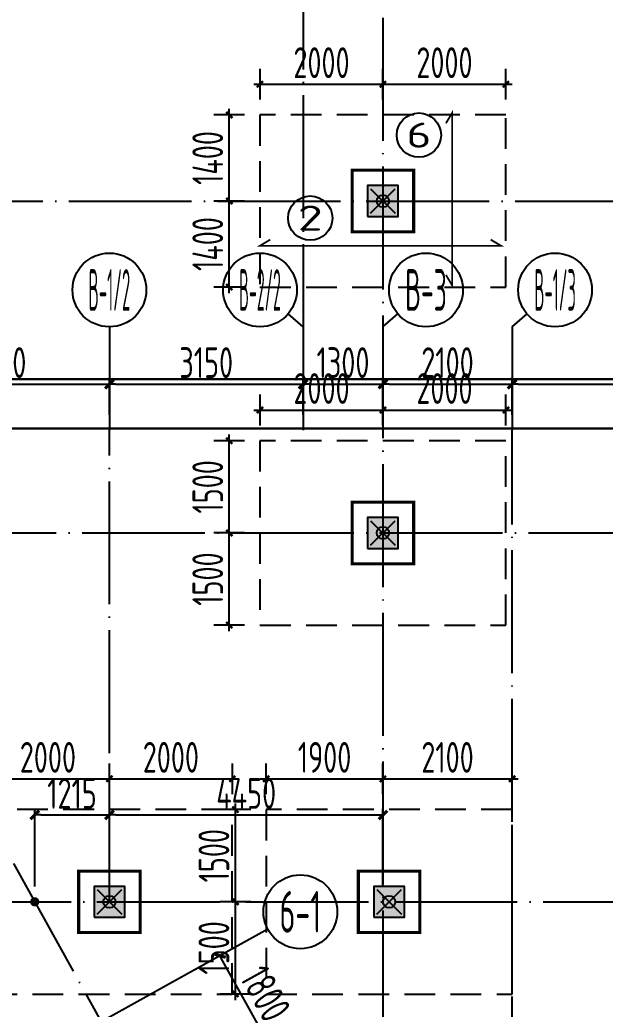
# Model space of a CAD drawing. Extents: x -57409 to 252654, y -8259 to 229119.
# Drawn here: x 57970 to 67493, y 116716 to 132811 of the extents above; entities that cross this region are included whole.
import ezdxf
from ezdxf.enums import TextEntityAlignment as Align

# ---------------------------------------------------------------- set-up
doc = ezdxf.new("R2010")
doc.units = 0
doc.header["$LTSCALE"] = 100
doc.header["$PDMODE"] = 35
doc.header["$PDSIZE"] = 200
doc.linetypes.add('DASHED', pattern=[0.75, 0.5, -0.25])
doc.linetypes.add('DOTE', pattern=[2.42, 2, -0.2, 0.02, -0.2])
doc.layers.get('0').update_dxf_attribs({"linetype": 'CONTINUOUS'})
doc.layers.get('Defpoints').update_dxf_attribs({"linetype": 'CONTINUOUS'})
for name, color, linetype in [('B-TEXT', 3, 'CONTINUOUS'), ('codim', 7, 'CONTINUOUS'), ('COLU', 7, 'CONTINUOUS'), ('CT', 2, 'CONTINUOUS'), ('dote', 253, 'DOTE'), ('h填实-柱墙', 254, 'CONTINUOUS'), ('Z-AXIS', 3, 'CONTINUOUS'), ('Z-TEXT', 2, 'CONTINUOUS'), ('z柱下板带', 140, 'CONTINUOUS'), ('板底钢筋', 24, 'CONTINUOUS')]:
    doc.layers.add(name, color=color, linetype=linetype)
doc.layers.add('重心计算', color=7, linetype='CONTINUOUS', plot=False)
doc.styles.add('_TCH_AXIS', font='tssdeng.shx', dxfattribs={"width": 0.7, "bigfont": 'tssdchn.shx'})
doc.styles.add('COMPLEX', font='tssdeng.shx', dxfattribs={"width": 0.7, "bigfont": 'tssdchn.shx'})
doc.styles.add('Jgcad-DIM', font='tssdeng.shx', dxfattribs={"width": 0.7, "bigfont": 'tssdchn.shx'})
doc.styles.add('TSSD_Dimension', font='tssdeng.shx', dxfattribs={"width": 0.7})
doc.dimstyles.new('TSSD_100_100$0', dxfattribs={"dimtxt": 300, "dimasz": 100, "dimexe": 100, "dimexo": 250, "dimgap": 100, "dimtad": 1, "dimdec": 0, "dimzin": 0, "dimdsep": 46, "dimtxsty": 'TSSD_Dimension', "dimblk": '_tsdbk', "dimblk1": '_tsdbk', "dimblk2": '_tsdbk', "dimsah": 1, "dimcen": 0, "dimdle": 100, "dimclrt": 7, "dimadec": 0, "dimazin": 0, "dimtfac": 1, "dimtdec": 0, "dimtix": 1, "dimtmove": 2, "dimatfit": 3, "dimldrblk": '_tsdbk', "dimfxl": 1, "dimtolj": 1, "dimtzin": 0, "dimarcsym": 0})

# ---------------------------------------------------------------- blocks, each defined once
blk = doc.blocks.new('_tsdbk')
blk.add_line((-1, 0), (0, 0))
at = {"const_width": 0.5}
blk.add_lwpolyline([(-0.7, -0.7), (0.7, 0.7)], dxfattribs=at)
blk = doc.blocks.new('*D184')
at = {"layer": 'Defpoints', "color": 0}
for p in [(61225, 117587), (60600, 117240), (61473, 115666)]:
    blk.add_point(p, dxfattribs=at)
at = {"layer": 'Z-AXIS', "color": 0, "lineweight": -2}
for p, q in [((60818, 117361), (61313, 117636)), ((62051, 116101), (61274, 117500)), ((61692, 115787), (62187, 116062))]:
    blk.add_line(p, q, dxfattribs=at)
at = {"layer": 'Z-AXIS', "color": 0, "lineweight": -2, "xscale": 100, "yscale": 100, "zscale": 100}
for p, rotation in [((61225, 117587), 119.0453740306261), ((62099, 116013), 299.0453740306261)]:
    blk.add_blockref('_tsdbk', p, dxfattribs=dict(at, rotation=rotation))
at = {"layer": 'Z-AXIS', "color": 7, "insert": (61968, 116970), "char_height": 500, "attachment_point": 5, "rotation": 299.0454, "style": 'TSSD_Dimension'}
blk.add_mtext('\\A1;1800', dxfattribs=at)
blk = doc.blocks.new('_AXISO')
blk.add_circle((0, 0), 0.5)
at = {"layer": 'B-TEXT', "style": 'COMPLEX', "width": 1.450893}
blk.add_attdef('A', text='', height=0.56, dxfattribs=at).set_placement((0.249375, -0.28), (0.749375, -0.28), align=Align.FIT)
blk = doc.blocks.new('*D191')
at = {"layer": 'Defpoints', "color": 0}
for p in [(59428, 119876), (58213, 118463), (59428, 118463)]:
    blk.add_point(p, dxfattribs=at)
at = {"layer": 'Z-AXIS', "color": 0, "lineweight": -2}
for p, q in [((58213, 118713), (58213, 119976)), ((59428, 118713), (59428, 119976)), ((58313, 119876), (59328, 119876))]:
    blk.add_line(p, q, dxfattribs=at)
at = {"layer": 'Z-AXIS', "color": 0, "lineweight": -2, "xscale": 100, "yscale": 100, "zscale": 100, "rotation": 180}
blk.add_blockref('_tsdbk', (58213, 119876), dxfattribs=at)
at = {"layer": 'Z-AXIS', "color": 0, "lineweight": -2, "xscale": 100, "yscale": 100, "zscale": 100}
blk.add_blockref('_tsdbk', (59428, 119876), dxfattribs=at)
at = {"layer": 'Z-AXIS', "color": 7, "insert": (58820, 120226), "char_height": 500, "attachment_point": 5, "style": 'TSSD_Dimension'}
blk.add_mtext('\\A1;1215', dxfattribs=at)
blk = doc.blocks.new('*D192')
at = {"layer": 'Defpoints', "color": 0}
for p in [(63878, 119876), (59428, 118463), (63878, 118463)]:
    blk.add_point(p, dxfattribs=at)
at = {"layer": 'Z-AXIS', "color": 0, "lineweight": -2}
for p, q in [((59428, 118713), (59428, 119976)), ((63878, 118713), (63878, 119976)), ((59528, 119876), (63778, 119876))]:
    blk.add_line(p, q, dxfattribs=at)
at = {"layer": 'Z-AXIS', "color": 0, "lineweight": -2, "xscale": 100, "yscale": 100, "zscale": 100, "rotation": 180}
blk.add_blockref('_tsdbk', (59428, 119876), dxfattribs=at)
at = {"layer": 'Z-AXIS', "color": 0, "lineweight": -2, "xscale": 100, "yscale": 100, "zscale": 100}
blk.add_blockref('_tsdbk', (63878, 119876), dxfattribs=at)
at = {"layer": 'Z-AXIS', "color": 7, "insert": (61653, 120226), "char_height": 500, "attachment_point": 5, "style": 'TSSD_Dimension'}
blk.add_mtext('\\A1;4450', dxfattribs=at)
blk = doc.blocks.new('*D194')
at = {"layer": 'Defpoints', "color": 0}
for p in [(59428, 126884), (55778, 126133), (59428, 126133)]:
    blk.add_point(p, dxfattribs=at)
at = {"layer": 'Z-AXIS', "color": 0, "lineweight": -2}
for p, q in [((55778, 126383), (55778, 126984)), ((55878, 126884), (59328, 126884)), ((59428, 126383), (59428, 126984))]:
    blk.add_line(p, q, dxfattribs=at)
at = {"layer": 'Z-AXIS', "color": 0, "lineweight": -2, "xscale": 100, "yscale": 100, "zscale": 100, "rotation": 180}
blk.add_blockref('_tsdbk', (55778, 126884), dxfattribs=at)
at = {"layer": 'Z-AXIS', "color": 0, "lineweight": -2, "xscale": 100, "yscale": 100, "zscale": 100}
blk.add_blockref('_tsdbk', (59428, 126884), dxfattribs=at)
at = {"layer": 'Z-AXIS', "color": 7, "insert": (57603, 127234), "char_height": 500, "attachment_point": 5, "style": 'TSSD_Dimension'}
blk.add_mtext('\\A1;3650', dxfattribs=at)
blk = doc.blocks.new('*D195')
at = {"layer": 'Defpoints', "color": 0}
for p in [(62578, 126884), (59428, 126133), (62578, 126133)]:
    blk.add_point(p, dxfattribs=at)
at = {"layer": 'Z-AXIS', "color": 0, "lineweight": -2}
for p, q in [((59428, 126383), (59428, 126984)), ((59528, 126884), (62478, 126884)), ((62578, 126383), (62578, 126984))]:
    blk.add_line(p, q, dxfattribs=at)
at = {"layer": 'Z-AXIS', "color": 0, "lineweight": -2, "xscale": 100, "yscale": 100, "zscale": 100, "rotation": 180}
blk.add_blockref('_tsdbk', (59428, 126884), dxfattribs=at)
at = {"layer": 'Z-AXIS', "color": 0, "lineweight": -2, "xscale": 100, "yscale": 100, "zscale": 100}
blk.add_blockref('_tsdbk', (62578, 126884), dxfattribs=at)
at = {"layer": 'Z-AXIS', "color": 7, "insert": (61003, 127234), "char_height": 500, "attachment_point": 5, "style": 'TSSD_Dimension'}
blk.add_mtext('\\A1;3150', dxfattribs=at)
blk = doc.blocks.new('*D196')
at = {"layer": 'Defpoints', "color": 0}
for p in [(63878, 126884), (62578, 126133), (63878, 126133)]:
    blk.add_point(p, dxfattribs=at)
at = {"layer": 'Z-AXIS', "color": 0, "lineweight": -2}
for p, q in [((62578, 126383), (62578, 126984)), ((62678, 126884), (63778, 126884)), ((63878, 126383), (63878, 126984))]:
    blk.add_line(p, q, dxfattribs=at)
at = {"layer": 'Z-AXIS', "color": 0, "lineweight": -2, "xscale": 100, "yscale": 100, "zscale": 100, "rotation": 180}
blk.add_blockref('_tsdbk', (62578, 126884), dxfattribs=at)
at = {"layer": 'Z-AXIS', "color": 0, "lineweight": -2, "xscale": 100, "yscale": 100, "zscale": 100}
blk.add_blockref('_tsdbk', (63878, 126884), dxfattribs=at)
at = {"layer": 'Z-AXIS', "color": 7, "insert": (63228, 127234), "char_height": 500, "attachment_point": 5, "style": 'TSSD_Dimension'}
blk.add_mtext('\\A1;1300', dxfattribs=at)
blk = doc.blocks.new('*D197')
at = {"layer": 'Defpoints', "color": 0}
for p in [(71978, 126884), (65978, 126133), (71978, 126133)]:
    blk.add_point(p, dxfattribs=at)
at = {"layer": 'Z-AXIS', "color": 0, "lineweight": -2}
for p, q in [((65978, 126383), (65978, 126984)), ((66078, 126884), (71878, 126884)), ((71978, 126383), (71978, 126984))]:
    blk.add_line(p, q, dxfattribs=at)
at = {"layer": 'Z-AXIS', "color": 0, "lineweight": -2, "xscale": 100, "yscale": 100, "zscale": 100, "rotation": 180}
blk.add_blockref('_tsdbk', (65978, 126884), dxfattribs=at)
at = {"layer": 'Z-AXIS', "color": 0, "lineweight": -2, "xscale": 100, "yscale": 100, "zscale": 100}
blk.add_blockref('_tsdbk', (71978, 126884), dxfattribs=at)
at = {"layer": 'Z-AXIS', "color": 7, "insert": (68978, 127234), "char_height": 500, "attachment_point": 5, "style": 'TSSD_Dimension'}
blk.add_mtext('\\A1;6000', dxfattribs=at)
blk = doc.blocks.new('*D209')
at = {"layer": 'Defpoints', "color": 0}
for p in [(65978, 126884), (63878, 126133), (65978, 126133)]:
    blk.add_point(p, dxfattribs=at)
at = {"layer": 'Z-AXIS', "color": 0, "lineweight": -2}
for p, q in [((63878, 126383), (63878, 126984)), ((63978, 126884), (65878, 126884)), ((65978, 126383), (65978, 126984))]:
    blk.add_line(p, q, dxfattribs=at)
at = {"layer": 'Z-AXIS', "color": 0, "lineweight": -2, "xscale": 100, "yscale": 100, "zscale": 100, "rotation": 180}
blk.add_blockref('_tsdbk', (63878, 126884), dxfattribs=at)
at = {"layer": 'Z-AXIS', "color": 0, "lineweight": -2, "xscale": 100, "yscale": 100, "zscale": 100}
blk.add_blockref('_tsdbk', (65978, 126884), dxfattribs=at)
at = {"layer": 'Z-AXIS', "color": 7, "insert": (64928, 127234), "char_height": 500, "attachment_point": 5, "style": 'TSSD_Dimension'}
blk.add_mtext('\\A1;2100', dxfattribs=at)
blk = doc.blocks.new('_ArchTick')
at = {"color": 0, "linetype": 'ByBlock', "const_width": 0.4}
blk.add_lwpolyline([(-0.5, -0.5), (0.5, 0.5)], dxfattribs=at)
blk = doc.blocks.new('*D1869')
at = {"layer": 'codim', "color": 7, "lineweight": -2}
for p, q in [((57428, 120213), (57428, 120713)), ((59428, 120213), (59428, 120713))]:
    blk.add_line(p, q, dxfattribs=at)
at = {"layer": 'codim', "color": 0, "lineweight": -2}
blk.add_line((57328, 120463), (59528, 120463), dxfattribs=at)
at = {"layer": 'Defpoints', "color": 0}
for p in [(59428, 120463), (57428, 119963), (59428, 119963)]:
    blk.add_point(p, dxfattribs=at)
at = {"layer": 'codim', "color": 0, "lineweight": -2, "xscale": 100, "yscale": 100, "zscale": 100, "rotation": 180}
blk.add_blockref('_ArchTick', (57428, 120463), dxfattribs=at)
at = {"layer": 'codim', "color": 0, "lineweight": -2, "xscale": 100, "yscale": 100, "zscale": 100}
blk.add_blockref('_ArchTick', (59428, 120463), dxfattribs=at)
at = {"layer": 'codim', "color": 1, "insert": (58428, 120813), "char_height": 500, "attachment_point": 5, "style": 'Jgcad-DIM'}
blk.add_mtext('\\A1;2000', dxfattribs=at)
blk = doc.blocks.new('*D1870')
at = {"layer": 'codim', "color": 7, "lineweight": -2}
for p, q in [((61728, 118463), (61228, 118463)), ((61728, 116963), (61228, 116963))]:
    blk.add_line(p, q, dxfattribs=at)
at = {"layer": 'codim', "color": 0, "lineweight": -2}
blk.add_line((61478, 116863), (61478, 118563), dxfattribs=at)
at = {"layer": 'Defpoints', "color": 0}
for p in [(61478, 118463), (61978, 118463), (61978, 116963)]:
    blk.add_point(p, dxfattribs=at)
at = {"layer": 'codim', "color": 0, "lineweight": -2, "xscale": 100, "yscale": 100, "zscale": 100}
for p, rotation in [((61478, 118463), 90), ((61478, 116963), 270)]:
    blk.add_blockref('_ArchTick', p, dxfattribs=dict(at, rotation=rotation))
at = {"layer": 'codim', "color": 1, "insert": (61128, 117713), "char_height": 500, "attachment_point": 5, "rotation": 90, "style": 'Jgcad-DIM'}
blk.add_mtext('\\A1;1500', dxfattribs=at)
blk = doc.blocks.new('*D1871')
at = {"layer": 'codim', "color": 7, "lineweight": -2}
for p, q in [((61728, 119963), (61228, 119963)), ((61728, 118463), (61228, 118463))]:
    blk.add_line(p, q, dxfattribs=at)
at = {"layer": 'codim', "color": 0, "lineweight": -2}
blk.add_line((61478, 118363), (61478, 120063), dxfattribs=at)
at = {"layer": 'Defpoints', "color": 0}
for p in [(61478, 119963), (61978, 119963), (61978, 118463)]:
    blk.add_point(p, dxfattribs=at)
at = {"layer": 'codim', "color": 0, "lineweight": -2, "xscale": 100, "yscale": 100, "zscale": 100}
for p, rotation in [((61478, 119963), 90), ((61478, 118463), 270)]:
    blk.add_blockref('_ArchTick', p, dxfattribs=dict(at, rotation=rotation))
at = {"layer": 'codim', "color": 1, "insert": (61128, 119213), "char_height": 500, "attachment_point": 5, "rotation": 90, "style": 'Jgcad-DIM'}
blk.add_mtext('\\A1;1500', dxfattribs=at)
blk = doc.blocks.new('*D1853')
at = {"layer": 'codim', "color": 7, "lineweight": -2}
for p, q in [((61978, 120213), (61978, 120713)), ((63878, 120213), (63878, 120713))]:
    blk.add_line(p, q, dxfattribs=at)
at = {"layer": 'codim', "color": 0, "lineweight": -2}
blk.add_line((61878, 120463), (63978, 120463), dxfattribs=at)
at = {"layer": 'Defpoints', "color": 0}
for p in [(63878, 120463), (61978, 119963), (63878, 119963)]:
    blk.add_point(p, dxfattribs=at)
at = {"layer": 'codim', "color": 0, "lineweight": -2, "xscale": 100, "yscale": 100, "zscale": 100, "rotation": 180}
blk.add_blockref('_ArchTick', (61978, 120463), dxfattribs=at)
at = {"layer": 'codim', "color": 0, "lineweight": -2, "xscale": 100, "yscale": 100, "zscale": 100}
blk.add_blockref('_ArchTick', (63878, 120463), dxfattribs=at)
at = {"layer": 'codim', "color": 1, "insert": (62928, 120813), "char_height": 500, "attachment_point": 5, "style": 'Jgcad-DIM'}
blk.add_mtext('\\A1;1900', dxfattribs=at)
blk = doc.blocks.new('*D1854')
at = {"layer": 'codim', "color": 7, "lineweight": -2}
for p, q in [((63878, 120213), (63878, 120713)), ((65978, 120213), (65978, 120713))]:
    blk.add_line(p, q, dxfattribs=at)
at = {"layer": 'codim', "color": 0, "lineweight": -2}
blk.add_line((63778, 120463), (66078, 120463), dxfattribs=at)
at = {"layer": 'Defpoints', "color": 0}
for p in [(65978, 120463), (63878, 119963), (65978, 119963)]:
    blk.add_point(p, dxfattribs=at)
at = {"layer": 'codim', "color": 0, "lineweight": -2, "xscale": 100, "yscale": 100, "zscale": 100, "rotation": 180}
blk.add_blockref('_ArchTick', (63878, 120463), dxfattribs=at)
at = {"layer": 'codim', "color": 0, "lineweight": -2, "xscale": 100, "yscale": 100, "zscale": 100}
blk.add_blockref('_ArchTick', (65978, 120463), dxfattribs=at)
at = {"layer": 'codim', "color": 1, "insert": (64928, 120813), "char_height": 500, "attachment_point": 5, "style": 'Jgcad-DIM'}
blk.add_mtext('\\A1;2100', dxfattribs=at)
blk = doc.blocks.new('*D1777')
at = {"layer": 'codim', "color": 0, "lineweight": -2}
blk.add_line((61378, 128363), (61378, 129963), dxfattribs=at)
at = {"layer": 'codim', "color": 7, "lineweight": -2}
for p, q in [((61628, 129863), (61128, 129863)), ((61628, 128463), (61128, 128463))]:
    blk.add_line(p, q, dxfattribs=at)
at = {"layer": 'Defpoints', "color": 0}
for p in [(61378, 129863), (61878, 129863), (61878, 128463)]:
    blk.add_point(p, dxfattribs=at)
at = {"layer": 'codim', "color": 0, "lineweight": -2, "xscale": 100, "yscale": 100, "zscale": 100}
for p, rotation in [((61378, 129863), 90), ((61378, 128463), 270)]:
    blk.add_blockref('_ArchTick', p, dxfattribs=dict(at, rotation=rotation))
at = {"layer": 'codim', "color": 1, "insert": (61028, 129163), "char_height": 500, "attachment_point": 5, "rotation": 90, "style": 'Jgcad-DIM'}
blk.add_mtext('\\A1;1400', dxfattribs=at)
blk = doc.blocks.new('*D1778')
at = {"layer": 'codim', "color": 0, "lineweight": -2}
blk.add_line((61378, 129763), (61378, 131363), dxfattribs=at)
at = {"layer": 'codim', "color": 7, "lineweight": -2}
for p, q in [((61628, 131263), (61128, 131263)), ((61628, 129863), (61128, 129863))]:
    blk.add_line(p, q, dxfattribs=at)
at = {"layer": 'Defpoints', "color": 0}
for p in [(61378, 131263), (61878, 131263), (61878, 129863)]:
    blk.add_point(p, dxfattribs=at)
at = {"layer": 'codim', "color": 0, "lineweight": -2, "xscale": 100, "yscale": 100, "zscale": 100}
for p, rotation in [((61378, 131263), 90), ((61378, 129863), 270)]:
    blk.add_blockref('_ArchTick', p, dxfattribs=dict(at, rotation=rotation))
at = {"layer": 'codim', "color": 1, "insert": (61028, 130563), "char_height": 500, "attachment_point": 5, "rotation": 90, "style": 'Jgcad-DIM'}
blk.add_mtext('\\A1;1400', dxfattribs=at)
blk = doc.blocks.new('*D1779')
at = {"layer": 'codim', "color": 7, "lineweight": -2}
for p, q in [((61878, 131513), (61878, 132013)), ((63878, 131513), (63878, 132013))]:
    blk.add_line(p, q, dxfattribs=at)
at = {"layer": 'codim', "color": 0, "lineweight": -2}
blk.add_line((61778, 131763), (63978, 131763), dxfattribs=at)
at = {"layer": 'Defpoints', "color": 0}
for p in [(63878, 131763), (61878, 131263), (63878, 131263)]:
    blk.add_point(p, dxfattribs=at)
at = {"layer": 'codim', "color": 0, "lineweight": -2, "xscale": 100, "yscale": 100, "zscale": 100, "rotation": 180}
blk.add_blockref('_ArchTick', (61878, 131763), dxfattribs=at)
at = {"layer": 'codim', "color": 0, "lineweight": -2, "xscale": 100, "yscale": 100, "zscale": 100}
blk.add_blockref('_ArchTick', (63878, 131763), dxfattribs=at)
at = {"layer": 'codim', "color": 1, "insert": (62878, 132113), "char_height": 500, "attachment_point": 5, "style": 'Jgcad-DIM'}
blk.add_mtext('\\A1;2000', dxfattribs=at)
blk = doc.blocks.new('*D1780')
at = {"layer": 'codim', "color": 7, "lineweight": -2}
for p, q in [((63878, 131513), (63878, 132013)), ((65878, 131513), (65878, 132013))]:
    blk.add_line(p, q, dxfattribs=at)
at = {"layer": 'codim', "color": 0, "lineweight": -2}
blk.add_line((63778, 131763), (65978, 131763), dxfattribs=at)
at = {"layer": 'Defpoints', "color": 0}
for p in [(65878, 131763), (63878, 131263), (65878, 131263)]:
    blk.add_point(p, dxfattribs=at)
at = {"layer": 'codim', "color": 0, "lineweight": -2, "xscale": 100, "yscale": 100, "zscale": 100, "rotation": 180}
blk.add_blockref('_ArchTick', (63878, 131763), dxfattribs=at)
at = {"layer": 'codim', "color": 0, "lineweight": -2, "xscale": 100, "yscale": 100, "zscale": 100}
blk.add_blockref('_ArchTick', (65878, 131763), dxfattribs=at)
at = {"layer": 'codim', "color": 1, "insert": (64878, 132113), "char_height": 500, "attachment_point": 5, "style": 'Jgcad-DIM'}
blk.add_mtext('\\A1;2000', dxfattribs=at)
blk = doc.blocks.new('*D1802')
at = {"layer": 'codim', "color": 7, "lineweight": -2}
for p, q in [((61628, 124463), (61128, 124463)), ((61628, 122963), (61128, 122963))]:
    blk.add_line(p, q, dxfattribs=at)
at = {"layer": 'codim', "color": 0, "lineweight": -2}
blk.add_line((61378, 122863), (61378, 124563), dxfattribs=at)
at = {"layer": 'Defpoints', "color": 0}
for p in [(61378, 124463), (61878, 124463), (61878, 122963)]:
    blk.add_point(p, dxfattribs=at)
at = {"layer": 'codim', "color": 0, "lineweight": -2, "xscale": 100, "yscale": 100, "zscale": 100}
for p, rotation in [((61378, 124463), 90), ((61378, 122963), 270)]:
    blk.add_blockref('_ArchTick', p, dxfattribs=dict(at, rotation=rotation))
at = {"layer": 'codim', "color": 1, "insert": (61028, 123713), "char_height": 500, "attachment_point": 5, "rotation": 90, "style": 'Jgcad-DIM'}
blk.add_mtext('\\A1;1500', dxfattribs=at)
blk = doc.blocks.new('*D1605')
at = {"layer": 'codim', "color": 0, "lineweight": -2}
blk.add_line((61378, 124363), (61378, 126063), dxfattribs=at)
at = {"layer": 'codim', "color": 7, "lineweight": -2}
for p, q in [((61628, 125963), (61128, 125963)), ((61628, 124463), (61128, 124463))]:
    blk.add_line(p, q, dxfattribs=at)
at = {"layer": 'Defpoints', "color": 0}
for p in [(61378, 125963), (61878, 125963), (61878, 124463)]:
    blk.add_point(p, dxfattribs=at)
at = {"layer": 'codim', "color": 0, "lineweight": -2, "xscale": 100, "yscale": 100, "zscale": 100}
for p, rotation in [((61378, 125963), 90), ((61378, 124463), 270)]:
    blk.add_blockref('_ArchTick', p, dxfattribs=dict(at, rotation=rotation))
at = {"layer": 'codim', "color": 1, "insert": (61028, 125213), "char_height": 500, "attachment_point": 5, "rotation": 90, "style": 'Jgcad-DIM'}
blk.add_mtext('\\A1;1500', dxfattribs=at)
blk = doc.blocks.new('*D1606')
at = {"layer": 'codim', "color": 7, "lineweight": -2}
for p, q in [((61878, 126213), (61878, 126713)), ((63878, 126213), (63878, 126713))]:
    blk.add_line(p, q, dxfattribs=at)
at = {"layer": 'codim', "color": 0, "lineweight": -2}
blk.add_line((61778, 126463), (63978, 126463), dxfattribs=at)
at = {"layer": 'Defpoints', "color": 0}
for p in [(63878, 126463), (61878, 125963), (63878, 125963)]:
    blk.add_point(p, dxfattribs=at)
at = {"layer": 'codim', "color": 0, "lineweight": -2, "xscale": 100, "yscale": 100, "zscale": 100, "rotation": 180}
blk.add_blockref('_ArchTick', (61878, 126463), dxfattribs=at)
at = {"layer": 'codim', "color": 0, "lineweight": -2, "xscale": 100, "yscale": 100, "zscale": 100}
blk.add_blockref('_ArchTick', (63878, 126463), dxfattribs=at)
at = {"layer": 'codim', "color": 1, "insert": (62878, 126813), "char_height": 500, "attachment_point": 5, "style": 'Jgcad-DIM'}
blk.add_mtext('\\A1;2000', dxfattribs=at)
blk = doc.blocks.new('*D1607')
at = {"layer": 'codim', "color": 7, "lineweight": -2}
for p, q in [((63878, 126213), (63878, 126713)), ((65878, 126213), (65878, 126713))]:
    blk.add_line(p, q, dxfattribs=at)
at = {"layer": 'codim', "color": 0, "lineweight": -2}
blk.add_line((63778, 126463), (65978, 126463), dxfattribs=at)
at = {"layer": 'Defpoints', "color": 0}
for p in [(65878, 126463), (63878, 125963), (65878, 125963)]:
    blk.add_point(p, dxfattribs=at)
at = {"layer": 'codim', "color": 0, "lineweight": -2, "xscale": 100, "yscale": 100, "zscale": 100, "rotation": 180}
blk.add_blockref('_ArchTick', (63878, 126463), dxfattribs=at)
at = {"layer": 'codim', "color": 0, "lineweight": -2, "xscale": 100, "yscale": 100, "zscale": 100}
blk.add_blockref('_ArchTick', (65878, 126463), dxfattribs=at)
at = {"layer": 'codim', "color": 1, "insert": (64878, 126813), "char_height": 500, "attachment_point": 5, "style": 'Jgcad-DIM'}
blk.add_mtext('\\A1;2000', dxfattribs=at)
blk = doc.blocks.new('*D449')
at = {"layer": 'codim', "color": 7, "lineweight": -2}
for p, q in [((59428, 120213), (59428, 120713)), ((61428, 120213), (61428, 120713))]:
    blk.add_line(p, q, dxfattribs=at)
at = {"layer": 'codim', "color": 0, "lineweight": -2}
blk.add_line((59328, 120463), (61528, 120463), dxfattribs=at)
at = {"layer": 'Defpoints', "color": 0}
for p in [(61428, 120463), (59428, 119963), (61428, 119963)]:
    blk.add_point(p, dxfattribs=at)
at = {"layer": 'codim', "color": 0, "lineweight": -2, "xscale": 100, "yscale": 100, "zscale": 100, "rotation": 180}
blk.add_blockref('_ArchTick', (59428, 120463), dxfattribs=at)
at = {"layer": 'codim', "color": 0, "lineweight": -2, "xscale": 100, "yscale": 100, "zscale": 100}
blk.add_blockref('_ArchTick', (61428, 120463), dxfattribs=at)
at = {"layer": 'codim', "color": 1, "insert": (60428, 120813), "char_height": 500, "attachment_point": 5, "style": 'Jgcad-DIM'}
blk.add_mtext('\\A1;2000', dxfattribs=at)
blk = doc.blocks.new('后浇带现场')
at = {"color": 6, "lineweight": 30}
for points in [[(662200, 674230), (718557, 674230), (718557, 624270), (707583, 624270), (707286, 620897), (700215, 616964), (698139, 620873), (664797, 619534)], [(662200, 673430), (717757, 673430), (717757, 625070), (706851, 625070), (706526, 621390), (700538, 618060), (698609, 621692), (664765, 620333)]]:
    blk.add_lwpolyline(points, dxfattribs=at)

msp = doc.modelspace()

# ---------------------------------------------------------------- hatches: boundary and pattern name
at = {"layer": 'h填实-柱墙'}
for points in [[(63627.6, 129612.7), (64127.6, 129612.7), (64127.6, 130112.7), (63627.6, 130112.7)], [(63627.6, 124212.7), (64127.6, 124212.7), (64127.6, 124712.7), (63627.6, 124712.7)], [(59177.6, 118212.7), (59677.6, 118212.7), (59677.6, 118712.7), (59177.6, 118712.7)], [(63727.6, 118212.7), (64227.6, 118212.7), (64227.6, 118712.7), (63727.6, 118712.7)]]:
    msp.add_hatch(color=256, dxfattribs=at).paths.add_polyline_path(points)

# ---------------------------------------------------------------- linework, layer by layer
at = {"layer": 'COLU'}
for points in [[(63627.6, 129612.7), (64127.6, 129612.7), (64127.6, 130112.7), (63627.6, 130112.7)], [(63627.6, 124212.7), (64127.6, 124212.7), (64127.6, 124712.7), (63627.6, 124712.7)], [(59177.6, 118212.7), (59677.6, 118212.7), (59677.6, 118712.7), (59177.6, 118712.7)], [(63727.6, 118212.7), (64227.6, 118212.7), (64227.6, 118712.7), (63727.6, 118712.7)]]:
    msp.add_lwpolyline(points, close=True, dxfattribs=at)
at = {"layer": 'CT', "const_width": 50}
for points in [[(63377.6, 129362.7), (64377.6, 129362.7), (64377.6, 130362.7), (63377.6, 130362.7)], [(63377.6, 123962.7), (64377.6, 123962.7), (64377.6, 124962.7), (63377.6, 124962.7)], [(58927.6, 117962.7), (59927.6, 117962.7), (59927.6, 118962.7), (58927.6, 118962.7)], [(63477.6, 117962.7), (64477.6, 117962.7), (64477.6, 118962.7), (63477.6, 118962.7)]]:
    msp.add_lwpolyline(points, close=True, dxfattribs=at)
at = {"layer": 'dote', "ltscale": 10}
for p, q in [((62577.6, 141262.7), (62577.6, 126132.6)), ((63877.6, 135262.7), (63877.6, 113062.7)), ((46665.7, 129862.7), (160983.1, 129862.7)), ((59427.6, 118462.7), (59427.6, 126132.6)), ((65977.6, 107662.7), (65977.6, 126132.6)), ((46882.5, 124462.7), (160066.8, 124462.7)), ((57866.9, 119085.7), (78541.7, 81856.9, 0)), ((47123.4, 118462.7), (148777.6, 118462.7)), ((60599.5, 117239.6), (44279.8, 108163.3))]:
    msp.add_line(p, q, dxfattribs=at)
at = {"layer": 'Z-AXIS'}
for p, q in [((62577.6, 127816.1), (62333.2, 128025.6)), ((63877.6, 127816.1), (64122.1, 128025.6)), ((65977.6, 127816.1), (66222.1, 128025.6)), ((59427.6, 127816.1), (59427.6, 126132.6)), ((62577.6, 127816.1), (62577.6, 126132.6)), ((63877.6, 127816.1), (63877.6, 126132.6)), ((65977.6, 127816.1), (65977.6, 126132.6)), ((62003.5, 118019.3), (60599.5, 117239.6))]:
    msp.add_line(p, q, dxfattribs=at)
at = {"layer": 'Z-AXIS', "const_width": 75}
msp.add_lwpolyline([(58178.1, 118476.7, 1), (58247.6, 118448.7, 1)], format="xyb", close=True, dxfattribs=at)
at = {"layer": 'z柱下板带', "color": 181, "linetype": 'DASHED', "ltscale": 10}
msp.add_lwpolyline([(61877.6, 128462.7), (65877.6, 128462.7), (65877.6, 131262.7), (61877.6, 131262.7)], close=True, dxfattribs=at)
at = {"layer": 'z柱下板带', "linetype": 'DASHED', "ltscale": 10}
for points in [[(61877.6, 122962.7), (65877.6, 122962.7), (65877.6, 125962.7), (61877.6, 125962.7)], [(57427.6, 116962.7), (61427.6, 116962.7), (61427.6, 119962.7), (57427.6, 119962.7)], [(61977.6, 116962.7), (65977.6, 116962.7), (65977.6, 119962.7), (61977.6, 119962.7)]]:
    msp.add_lwpolyline(points, close=True, dxfattribs=at)
at = {"layer": '板底钢筋', "const_width": 30}
for points in [[(64902.3, 128660), (65002.3, 128493.3), (65002.3, 131294.6), (64902.3, 131127.9)], [(62044.3, 129235.1), (61877.6, 129135.1), (65796.7, 129135.1), (65630.1, 129235.1)]]:
    msp.add_lwpolyline(points, dxfattribs=at)
at = {"layer": '重心计算', "color": 5}
for p in [(63877.6, 129862.7), (63877.6, 129862.7), (63877.6, 124462.7), (63877.6, 124462.7), (59427.6, 118462.7), (59427.6, 118462.7), (63977.6, 118462.7), (63977.6, 118462.7)]:
    msp.add_point(p, dxfattribs=at)

# ---------------------------------------------------------------- block references
at = {"color": 3, "lineweight": 30}
msp.add_blockref('后浇带现场', (-627579.1, -547267.4), dxfattribs=at)
at = {"layer": 'Z-AXIS'}
ref = msp.add_blockref('_AXISO', (59427.6, 128416.1), dxfattribs=dict(at, xscale=1199.999999999998, yscale=1200, zscale=1200, rotation=359.9996457873846))
ref.add_attrib('A', 'B-1/2', dxfattribs={"color": 7, "height": 678.82, "rotation": 359.99965, "style": '_TCH_AXIS', "width": 0.257426}).set_placement((59088.2, 128076.7), (59767.1, 128076.7), align=Align.FIT)
ref = msp.add_blockref('_AXISO', (61877.6, 128416.1), dxfattribs=dict(at, xscale=1199.999999999998, yscale=1200, zscale=1200, rotation=359.9996457873846))
ref.add_attrib('A', 'B-2/2', dxfattribs={"color": 7, "height": 678.82, "rotation": 359.99965, "style": '_TCH_AXIS', "width": 0.257426}).set_placement((61538.2, 128076.7), (62217.1, 128076.7), align=Align.FIT)
ref = msp.add_blockref('_AXISO', (64577.6, 128416.1), dxfattribs=dict(at, xscale=1199.999999999998, yscale=1200, zscale=1200, rotation=359.9996457873846))
ref.add_attrib('A', 'B-3', dxfattribs={"color": 7, "height": 678.82, "rotation": 359.99965, "style": '_TCH_AXIS', "width": 0.42623}).set_placement((64238.2, 128076.7), (64917.1, 128076.7), align=Align.FIT)
ref = msp.add_blockref('_AXISO', (66677.6, 128416.1), dxfattribs=dict(at, xscale=1199.999999999998, yscale=1200, zscale=1200, rotation=359.9996457873846))
ref.add_attrib('A', 'B-1/3', dxfattribs={"color": 7, "height": 678.82, "rotation": 359.99965, "style": '_TCH_AXIS', "width": 0.257426}).set_placement((66338.2, 128076.7), (67017.1, 128076.7), align=Align.FIT)
ref = msp.add_blockref('_AXISO', (62533.7, 118300.5), dxfattribs=dict(at, xscale=1199.999999999998, yscale=1200, zscale=1200, rotation=359.9996457873818))
ref.add_attrib('A', '6-1', dxfattribs={"color": 7, "height": 678.82, "rotation": 359.99965, "style": '_TCH_AXIS', "width": 0.472727}).set_placement((62194.3, 117961.1), (62873.1, 117961.1), align=Align.FIT)
at = {"layer": 'Z-TEXT'}
ref = msp.add_blockref('_AXISO', (64462.5, 130935.2), dxfattribs=dict(at, xscale=720.0000000000074, yscale=720, zscale=720, rotation=359.9996457873825))
ref.add_attrib('A', '6', dxfattribs={"layer": 'Z-AXIS', "color": 7, "height": 407.3, "rotation": 359.99965, "style": '_TCH_AXIS', "width": 2}).set_placement((64258.9, 130731.6), (64666.2, 130731.6), align=Align.FIT)
ref = msp.add_blockref('_AXISO', (62695.6, 129585.4), dxfattribs=dict(at, xscale=720.0000000000074, yscale=720, zscale=720, rotation=359.9996457873825))
ref.add_attrib('A', '2', dxfattribs={"layer": 'Z-AXIS', "color": 7, "height": 407.3, "rotation": 359.99965, "style": '_TCH_AXIS', "width": 1.857143}).set_placement((62491.9, 129381.8), (62899.2, 129381.8), align=Align.FIT)

# ---------------------------------------------------------------- dimensions: what is measured, and where the dimension line sits
at = {"layer": 'codim'}
for base, p1, p2, picture, middle in [((63877.6, 131762.7), (61877.6, 131262.7), (63877.6, 131262.7), '*D1779', (62877.6, 132112.7)), ((65877.6, 131762.7), (63877.6, 131262.7), (65877.6, 131262.7), '*D1780', (64877.6, 132112.7)), ((63877.6, 126462.7), (61877.6, 125962.7), (63877.6, 125962.7), '*D1606', (62877.6, 126812.7)), ((65877.6, 126462.7), (63877.6, 125962.7), (65877.6, 125962.7), '*D1607', (64877.6, 126812.7)), ((59427.9, 120462.7), (57427.9, 119962.7), (59427.9, 119962.7), '*D1869', (58427.9, 120812.7)), ((61427.9, 120462.7), (59427.9, 119962.7), (61427.9, 119962.7), '*D449', (60427.9, 120812.7)), ((63877.6, 120462.7), (61977.6, 119962.7), (63877.6, 119962.7), '*D1853', (62927.6, 120812.7)), ((65977.6, 120462.7), (63877.6, 119962.7), (65977.6, 119962.7), '*D1854', (64927.6, 120812.7))]:
    dim = msp.add_linear_dim(base=base, p1=p1, p2=p2, dimstyle='TSSD_100_100$0', override={"dimtxt": 500, "dimexe": 250, "dimtxsty": 'Jgcad-DIM', "dimblk": 'ArchTick', "dimblk1": 'ArchTick', "dimblk2": 'ArchTick', "dimclre": 7, "dimclrt": 1, "dimadec": 3}, dxfattribs=at)
    dim.commit()
    dim.dimension.update_dxf_attribs({"geometry": picture, "text_midpoint": middle})
for base, p1, p2, picture, middle in [((61377.6, 131262.7), (61877.6, 129862.7), (61877.6, 131262.7), '*D1778', (61027.6, 130562.7)), ((61377.6, 129862.7), (61877.6, 128462.7), (61877.6, 129862.7), '*D1777', (61027.6, 129162.7)), ((61377.6, 125962.7), (61877.6, 124462.7), (61877.6, 125962.7), '*D1605', (61027.6, 125212.7)), ((61377.6, 124462.7), (61877.6, 122962.7), (61877.6, 124462.7), '*D1802', (61027.6, 123712.7)), ((61477.6, 119962.7), (61977.6, 118462.7), (61977.6, 119962.7), '*D1871', (61127.6, 119212.7)), ((61477.6, 118462.7), (61977.6, 116962.7), (61977.6, 118462.7), '*D1870', (61127.6, 117712.7))]:
    dim = msp.add_linear_dim(base=base, p1=p1, p2=p2, angle=90, dimstyle='TSSD_100_100$0', override={"dimtxt": 500, "dimexe": 250, "dimtxsty": 'Jgcad-DIM', "dimblk": 'ArchTick', "dimblk1": 'ArchTick', "dimblk2": 'ArchTick', "dimclre": 7, "dimclrt": 1, "dimadec": 3}, dxfattribs=at)
    dim.commit()
    dim.dimension.update_dxf_attribs({"geometry": picture, "text_midpoint": middle})
at = {"layer": 'Z-AXIS'}
for base, p1, p2, picture, middle in [((59427.6, 126884.4), (55777.6, 126132.6), (59427.6, 126132.6), '*D194', (57602.6, 127234.4)), ((62577.6, 126884.4), (59427.6, 126132.6), (62577.6, 126132.6), '*D195', (61002.6, 127234.4)), ((63877.6, 126884.4), (62577.6, 126132.6), (63877.6, 126132.6), '*D196', (63227.6, 127234.4)), ((65977.6, 126884.4), (63877.6, 126132.6), (65977.6, 126132.6), '*D209', (64927.6, 127234.4)), ((71977.6, 126884.4), (65977.6, 126132.6), (71977.6, 126132.6), '*D197', (68977.6, 127234.4)), ((59427.6, 119876.2), (58212.9, 118462.7), (59427.6, 118462.7), '*D191', (58820.2, 120226.2)), ((63877.6, 119876.2), (59427.6, 118462.7), (63877.6, 118462.7), '*D192', (61652.6, 120226.2))]:
    dim = msp.add_linear_dim(base=base, p1=p1, p2=p2, dimstyle='TSSD_100_100$0', override={"dimtxt": 500}, dxfattribs=at)
    dim.commit()
    dim.dimension.update_dxf_attribs({"geometry": picture, "text_midpoint": middle})
dim = msp.add_linear_dim(base=(61225.2, 117587.1), p1=(61473.4, 115666), p2=(60599.5, 117239.6), angle=119.04537, dimstyle='TSSD_100_100$0', override={"dimtxt": 500}, dxfattribs=at)
dim.commit()
dim.dimension.update_dxf_attribs({"geometry": '*D184', "text_midpoint": (61968.2, 116970.2)})

doc.saveas('drawing.dxf')
